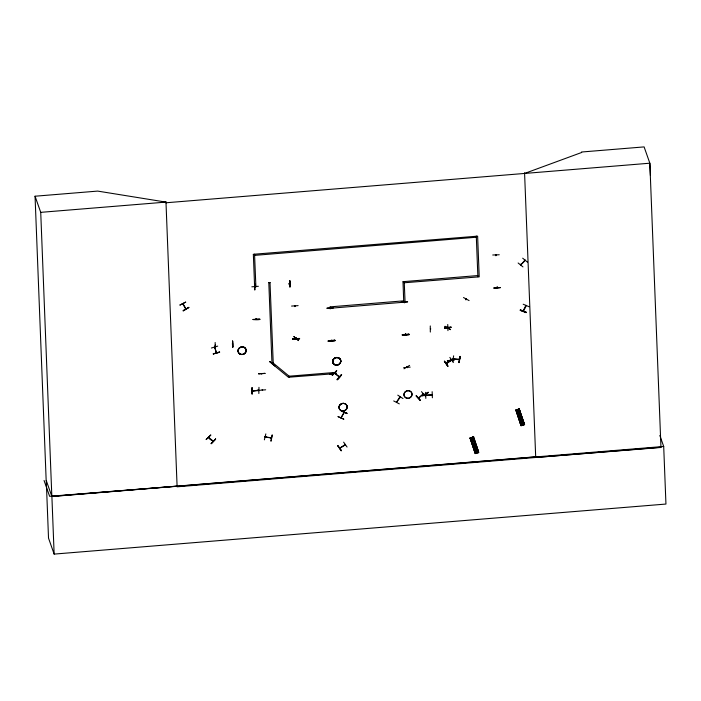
<?xml version="1.0" encoding="UTF-8"?>
<svg xmlns="http://www.w3.org/2000/svg" width="701" height="701" viewBox="0 0 701 701"><rect width="100%" height="100%" fill="white"/><g stroke="black" fill="none" stroke-linecap="round" stroke-linejoin="round"><path stroke-width="1.05" d="M341.142 417.945L344.156 412.433M251.843 286.814L258.371 286.288M298.118 305.636L291.555 306.065M334.806 340.423L328.296 341.185M402.356 334.859L408.893 334.438L402.321 334.771M407.605 301.78L401.086 302.035M499.252 254.761L492.724 255.006M423.22 393.848L418.576 398.159L418.278 397.669M418.515 398.159L423.509 393.98M448.035 328.217L447.948 327.104M209.056 437.45C207.514 438.362 213.095 441.104 213.384 441.244M208.696 437.363L209.029 437.468M335.236 373.449L335.096 373.142M334.622 372.836L339.486 376.954M338.066 416.648L343.867 419.207L338.101 416.622M447.808 327.428L447.869 328.41L447.448 327.192M447.702 328.059L448.027 327.341M466.104 298.898L465.99 299.835L466.296 299.003M446.116 363.372L451.602 359.928L451.12 359.333M332.896 373.055L332.844 372.573M405.809 334.675L405.686 335.06M445.065 326.438L450.436 329.68M450.594 329.426L445.056 326.289L444.916 326.701M396.564 402.094L399.964 396.819M400.096 396.748L400.28 396.854M340.327 447.685L339.827 448.053L345.33 444.522M345.356 444.82L340.02 448.219M452.557 361.9L453.661 355.819M458.787 359.236L458.989 359.35M460.434 356.572L458.989 362.627L460.04 356.406L460.452 356.581M459.024 362.601L460.058 356.415M214.918 347.731L214.488 347.494M256.18 318.482L256.251 319.314L256.259 318.648M331.687 341.352L331.424 340.204M406.72 367.254L407.334 367.701L406.755 366.781M518.135 262.989L522.964 266.906M265.837 433.901L264.373 439.834M265.18 436.627L265.258 437.144L265.837 436.802M271.138 441.078L272.225 434.874L270.849 441.025M215.268 345.435L215.479 345.12M262.603 389.975L262.489 389.528L262.577 389.975M334.561 373.318L339.196 376.901M340.905 417.787L344.112 412.495M524.847 259.94C526.179 260.903 518.626 266.047 521.088 264.312M524.637 260.518L524.883 260.22M520.449 264.496L520.694 265.013L525.014 260.08M272.742 363.223L272.277 363.661L272.891 363.144M406.869 366.912L407.29 367.578M425.2 393.857L425.472 393.892M444.381 361.252L448.044 366.01M520.247 310.315L520.352 309.895L526.285 312.401L520.247 310.333L526.136 312.672M520.352 309.903L526.232 312.278M338.04 445.678L341.256 450.883L337.812 445.827M465.823 299.642L466.121 299.143L465.815 299.581M215.593 345.654L215.251 345.137L215.277 345.646M232.574 343.718L232.723 344.007M430.598 328.883L430.589 328.576M261.596 373.484L261.683 374.054L261.824 373.467M182.865 303.533L186.054 308.957M396.731 402.006L400.359 397.09M404.512 302.718L404.459 302.008M495.8 254.866L495.905 255.777L496.115 255.146M525.987 305.285L523.156 310.797M529.115 306.749L523.191 304.225M258.651 390.106L252.29 391.132M252.807 391.07L252.781 390.588M425.744 395.294L426.471 395.233L425.77 395.539M393.717 400.937L399.316 403.864M446.195 363.574L446.195 363.249M450.997 360.296L450.892 359.368M521.08 264.601L520.922 264.181M340.239 447.501L339.976 448.272L339.766 447.729M448.035 327.893L448.316 327.42M463.501 297.531L469.083 300.589M214.602 346.881L216.478 352.524M397.774 395.154L402.987 398.554M269.929 361.83L274.748 365.747L269.946 361.646M274.678 365.799L269.92 361.69M272.908 363.451L272.654 362.995M341.168 410.996L346.934 413.581M523.533 311.148L526.293 305.636M453.126 358.754L459.479 359.245M453.784 359.078L453.635 358.526M423.509 394.321L423.369 393.813M265.188 436.854L265.898 436.968M289.127 377.191L332.668 373.835L332.625 372.643L289.154 376.2L288.286 377.112L272.356 363.985L273.224 363.074L270.008 282.459M210.721 434.962L206.094 439.58L210.799 435.111M211.132 443.645L215.636 439.089M336.769 370.654L332.353 375.438M332.16 375.28L336.603 370.584M339.012 376.376L338.767 376.542M337.137 379.302L341.589 374.623L337.225 379.451M522.683 258.187L527.459 262.13M295.778 338.916L295.927 337.829M298.53 340.616L293.763 336.498L298.512 340.467M416.079 395.995L420.355 400.446L416.306 395.662M446.835 363.469L446.563 362.995M400.026 397.616L399.736 397.204M447.79 366.343L444.381 361.12L447.808 366.316M254.866 286.691L255.199 286.946M294.998 306.591L294.893 305.741M330.145 308.282L330.189 308.878L330.399 308.247M332.695 372.757L332.563 373.081M470.029 437.985L473.639 436.793L478.792 452.408L475.225 453.582L470.029 437.985L475.304 453.565M471.116 437.626L476.251 453.249L471.125 437.617L470.643 437.783L475.909 453.363M477.758 452.758L472.754 436.986L478.213 452.601L477.793 452.75L478.213 452.601M478.424 452.531L473.149 436.96L473.631 436.802M473.368 436.776L478.608 452.408L473.201 436.951M521.045 425.7L516.059 409.927L519.178 408.893L524.611 424.526L521.062 425.7L515.848 410.103L516.339 409.936L521.728 425.472M516.681 409.761L521.667 425.498L522.14 425.323L516.663 409.726L522.122 425.341M518.407 409.27L523.603 424.859L518.354 409.27L518.845 409.104L523.997 424.727L518.836 409.121M524.243 424.648L519.169 408.893L524.418 424.526M523.551 424.867L524.041 424.701M421.485 391.666L425.586 396.38M265.258 436.863L271.471 437.88M265.758 437.187L265.697 436.653M524.725 260.754L524.401 260.325M295.857 339.144L296.006 337.996L296.173 338.425M449.84 357.414L453.565 362.391M337.786 445.862L341.518 450.55M343.621 442.156L347.056 447.028M409.594 365.396L404.013 368.787M428.232 392.394L422.668 395.846L428.372 392.595M422.642 395.82L428.145 392.201M418.637 397.397L418.935 397.888L418.725 397.397M185.695 302.166L179.806 305.11L185.677 302.105M188.771 307.362L183.092 310.709L188.779 307.389M183.233 310.946L188.849 307.546M515.892 410.094L521.123 425.673M516.9 409.761L522.061 425.358M518.617 409.13L523.778 424.736M473.017 437.003L478.152 452.618M423.106 394.619L422.861 394.128M446.414 363.749L451.654 360.226L451.523 359.692M524.593 173.445L581.646 152.485L581.48 152.021L644.105 146.903L649.845 163.202L650.414 175.539M516.584 411.522L519.704 410.471M518.845 418.313L521.965 417.261M519.371 419.89L522.49 418.847M519.844 421.301L522.964 420.25M470.774 439.404L473.894 438.362M520.37 422.878L523.489 421.836M520.72 423.939L523.84 422.887M473.035 446.195L476.145 445.153M473.561 447.781L476.68 446.73M474.034 449.183L477.144 448.141M474.559 450.769L477.679 449.718M474.91 451.821L478.029 450.778M217.696 346.119L211.395 348.02M213.288 353.83L219.685 352.217L213.297 353.856M213.341 353.979L219.579 351.893M252.01 387.802L251.974 394.058L252.097 387.925M252.237 394.023L252.045 387.793M425.814 398.422L425.63 392.35M254.489 283.782L254.7 289.881M254.945 289.863L254.752 283.651M516.067 409.971L521.299 425.56M472.798 437.021L477.933 452.636M472.562 437.161L477.819 452.732M470.45 437.853L475.83 453.381L476.321 453.214M476.093 453.24L470.844 437.608M446.8 363.197L446.739 363.03M212.876 440.684L212.806 441.166M444.618 328.007L451.155 327.227L444.653 328.059M454.353 359.683L447.895 360.682M454.388 359.779C440.894 361.488 449.656 361.558 454.344 359.639M659.834 435.496L663.698 446.467L665.95 504.054L54.143 554.097L51.892 496.51L46.161 480.246L35.05 196.219L97.676 191.093L165.979 202.107L166.014 202.773L649.845 163.202L660.955 447.229L177.116 486.801L165.979 202.107M35.05 196.219L40.728 212.35L166.067 202.098L166.093 202.764M253.289 254.288L477.626 236.149L479.212 276.842L404.258 282.766M268.737 282.564L270.078 282.661M254.559 286.849L255.9 286.946L254.551 254.183M402.944 281.688L477.828 275.563M330.075 306.863L403.688 300.843M404.214 281.583L405.073 302.131L330.189 308.256L330.145 307.064M271.883 362.978L273.224 363.074L289.154 376.2L289.198 377.392M459.304 359.473L459.357 359.166M252.123 390.641L252.29 391.079L258.739 390.553L258.511 390.054M257.959 390.439L258.52 390.361M258.853 393.498L258.967 387.346M432.263 394.759L425.796 394.987M432.228 394.716C430.484 394.584 432.868 395.662 432.044 394.479M535.687 456.798L51.839 496.378L40.728 212.35M51.892 496.51L663.698 446.467M177.09 486.135L49.631 496.317L44.058 480.492M660.964 447.457L535.713 457.473L524.567 172.779M265.048 373.449L258.485 373.835L265.004 373.309M265.679 389.8L259.16 390.334M290.083 280.873L289.951 287.024L289.706 280.777M289.811 283.817L289.145 283.887L289.767 283.625M289.636 283.879C289.408 284.422 289.373 284.282 289.627 283.572M254.919 286.411L255.015 286.981L255.663 286.665M493.968 287.918L500.532 287.594M493.968 287.883L500.54 287.524L494.021 288.339M333.527 307.599L327.008 308.107M326.973 308.3L333.501 307.774M256.259 318.718L256.461 318.955M253.087 319.472L259.65 319.139M253.131 319.603C265.951 318.394 258.196 320.532 253.087 319.437M292.887 339.214C313.478 337.917 278.761 339.748 299.415 338.758M331.459 341.431L331.687 340.309M402.33 334.964L408.893 334.438M328.252 341.028L334.815 340.502M328.287 341.133L334.771 340.335M405.537 335.376L405.73 334.123L405.388 335.017M410.173 367.122L403.645 367.683M430.274 325.947L430.318 332.046M232.837 347.17L232.574 340.931L232.785 347.039M215.163 342.491L215.207 348.59M430.712 329.084L430.361 328.594M447.948 330.627L447.737 324.484M459.374 359.736L453.214 359.043L453.048 358.518M431.623 395.084L431.483 394.654M432.149 391.693L432.377 397.782M406.983 367.193L407.237 367.324M258.687 390.299L258.056 390.089M214.681 347.118L216.188 352.621M232.636 341.036L232.82 347.048M270.849 438.072L270.779 437.783M232.417 344.27L232.346 343.735M255.234 286.63L255.252 287.244M404.24 302.736L404.162 301.903M405.511 335.288L405.423 333.974M294.744 306.591L294.893 305.811M332.922 372.809L332.554 372.45M208.705 437.415L213.384 441.271M252.29 391.079L252.264 390.562M416.289 395.697L420.355 400.446M185.712 309.045L182.698 303.699M262.279 390.001L262.156 389.554M406.738 367.315L406.773 366.763M495.738 254.998L495.756 255.418M497.289 286.911L497.088 287.655M497.062 286.928L497.307 287.463M476.286 236.053L477.88 276.746M476.329 237.236L254.603 255.374M451.12 327.139L444.618 327.972M447.983 327.63L448.088 328.313M451.199 359.815L451.199 359.569M450.866 359.858L451.129 360.507M403.741 302.035L403.014 281.881M432.044 394.505L432.21 395.031L425.822 395.504L425.665 395.057M405.642 333.956L405.713 334.99M426.252 394.952L426.48 395.443M329.523 373.545L329.584 374.019M289.18 283.607L289.127 284.133M289.11 283.677L289.268 284.185M345.216 444.346L345.339 444.872M344.682 444.609L344.804 445.144M296.155 337.812L296.199 338.303M295.533 338.714L295.743 339.223M255.444 286.376L255.453 286.683M272.251 363.328L272.356 363.985M257.994 390.159L258.152 390.659M271.278 437.906L265.197 437.126L265.109 436.618M252.71 390.527L252.807 391.097M54.143 554.097L48.518 538.131L46.266 480.544M336.086 373.247L329.523 373.58M268.807 282.757L271.953 363.171M253.359 254.489L254.629 287.051M407.614 301.886L401.095 302.376M289.758 280.786L289.951 287.024M341.317 410.76L347.091 413.345L341.308 410.751M215.601 439.045L211.141 443.742L215.584 439.045M341.615 374.649C332.887 383.754 339.214 379.25 341.58 374.614M475.453 453.451L470.24 437.81L475.488 453.442M299.397 338.425L292.834 338.837L299.397 338.495M408.885 334.097L402.356 334.605L402.383 335.402L408.911 334.903L408.885 334.097M334.806 340.16L328.278 340.668L328.305 341.457L334.833 340.966L334.806 340.16M336.094 373.177L329.575 373.992L336.086 373.212M407.088 398.273A4.11 3.794 -19.4 0 0 411.89 393.191A4.11 3.794 -19.4 0 0 405.012 392.043A4.11 3.794 -19.4 0 0 407.088 398.273A4.075 3.759 -19.4 0 0 411.846 393.165A4.075 3.759 -19.4 0 0 405.02 392.025A4.075 3.759 -19.4 0 0 407.079 398.203M342.193 410.988A4.11 3.794 -19.4 0 0 347.004 405.914A4.11 3.794 -19.4 0 0 340.116 404.757A4.11 3.794 -19.4 0 0 342.176 410.935A4.11 3.794 -19.4 0 0 346.977 405.853A4.11 3.794 -19.4 0 0 340.099 404.696A4.11 3.794 -19.4 0 0 342.193 410.988M342.167 410.856A4.075 3.759 -19.4 0 0 346.934 405.818A4.075 3.759 -19.4 0 0 340.108 404.679A4.075 3.759 -19.4 0 0 342.167 410.856M241.205 354.531A4.11 3.794 -19.4 0 0 246.007 349.449A4.11 3.794 -19.4 0 0 239.102 348.231A4.11 3.794 -19.4 0 0 241.179 354.461A4.11 3.794 -19.4 0 0 245.99 349.387A4.11 3.794 -19.4 0 0 239.129 348.292A4.11 3.794 -19.4 0 0 241.205 354.531M241.17 354.399A4.075 3.759 -19.4 0 0 245.946 349.361A4.075 3.759 -19.4 0 0 239.111 348.213A4.075 3.759 -19.4 0 0 241.17 354.399M335.84 365.151A4.11 3.794 -19.4 0 0 340.651 360.069A4.083 3.768 -19.4 0 0 333.746 358.833A4.11 3.794 -19.4 0 0 335.823 365.09A4.11 3.794 -19.4 0 0 340.625 360.016A4.11 3.794 -19.4 0 0 333.746 358.859A4.083 3.768 -19.4 0 0 335.814 365.028A4.083 3.768 -19.4 0 0 340.59 359.972A4.11 3.794 -19.4 0 0 333.764 358.921A4.11 3.794 -19.4 0 0 335.84 365.151M335.814 365.019A4.075 3.759 -19.4 0 0 340.581 359.981A4.075 3.759 -19.4 0 0 333.755 358.842A4.075 3.759 -19.4 0 0 335.814 365.019"/></g></svg>
